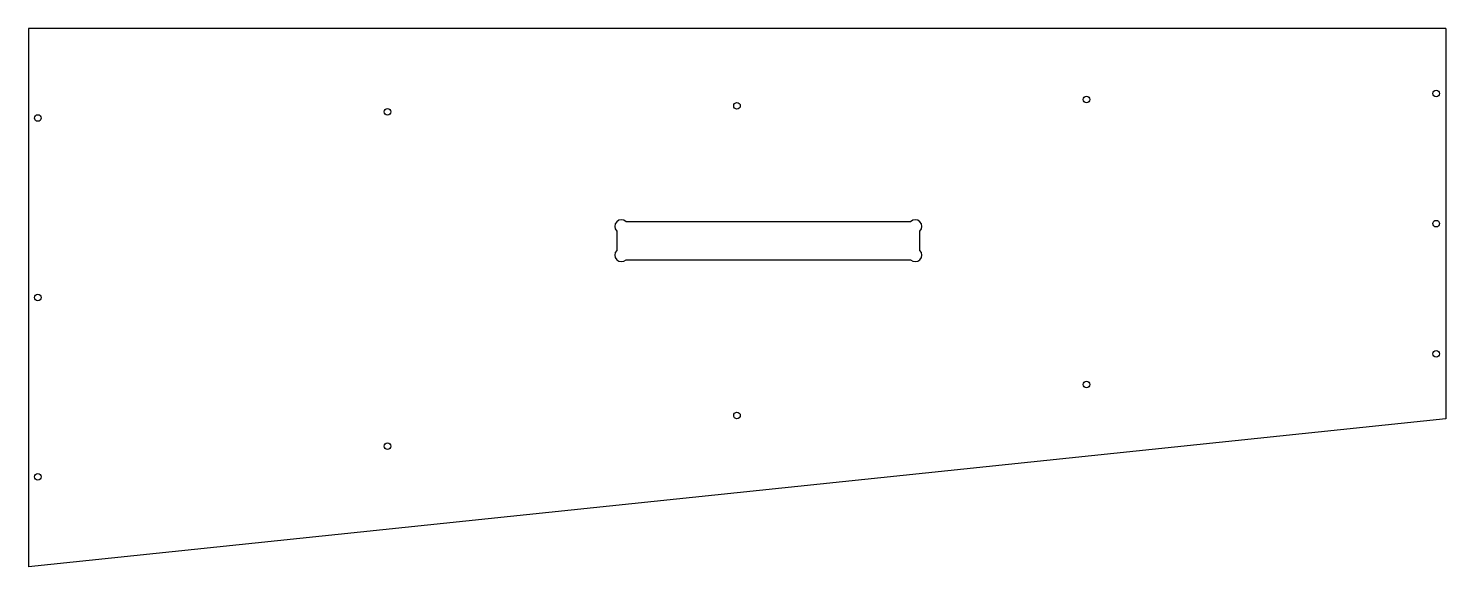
# Model space of a CAD drawing. Extents: x 66.4 to 93.2, y 31.8 to 42.
import ezdxf

# ---------------------------------------------------------------- set-up
doc = ezdxf.new("R2010")
doc.units = 0
doc.header["$LTSCALE"] = 21.5596
doc.header["$MEASUREMENT"] = 0
for name, color, linetype in [('3_250BIT_200DEP', 7, 'Continuous'), ('6_125BIT_750DEP', 7, 'Continuous'), ('7_250BIT_750OUTLINE', 7, 'Continuous')]:
    doc.layers.add(name, color=color, linetype=linetype)

msp = doc.modelspace()

# ---------------------------------------------------------------- linework, layer by layer
at = {"layer": '3_250BIT_200DEP', "color": 7, "linetype": 'Continuous', "lineweight": 25}
for p, q in [((83.093, 38.33), (77.697, 38.33)), ((77.52, 38.153), (77.52, 37.787)), ((83.27, 37.787), (83.27, 38.153)), ((77.697, 37.61), (83.093, 37.61))]:
    msp.add_line(p, q, dxfattribs=at)
for centre, start, end in [((77.608, 38.242), 45, -135), ((83.182, 38.242), -45, 135), ((77.608, 37.698), 135, -45), ((83.182, 37.698), -135, 45)]:
    msp.add_arc(centre, 0.125, start, end, dxfattribs=at)
at = {"layer": '6_125BIT_750DEP', "color": 7, "linetype": 'Continuous', "lineweight": 25}
for centre in [(79.801, 40.531), (86.432, 40.648), (93.062, 40.765), (66.54, 40.298), (73.171, 40.415), (93.062, 38.294), (66.54, 36.893), (93.062, 35.824), (86.432, 35.24), (79.801, 34.656), (73.171, 34.073), (66.54, 33.489)]:
    msp.add_circle(centre, 0.0625, dxfattribs=at)
at = {"layer": '7_250BIT_750OUTLINE', "color": 7, "linetype": 'Continuous', "lineweight": 25}
for p, q in [((93.243, 42), (66.36, 42)), ((66.36, 42), (66.36, 31.785)), ((93.243, 42), (93.243, 34.59)), ((93.243, 34.59), (66.36, 31.785))]:
    msp.add_line(p, q, dxfattribs=at)

doc.saveas('drawing.dxf')
